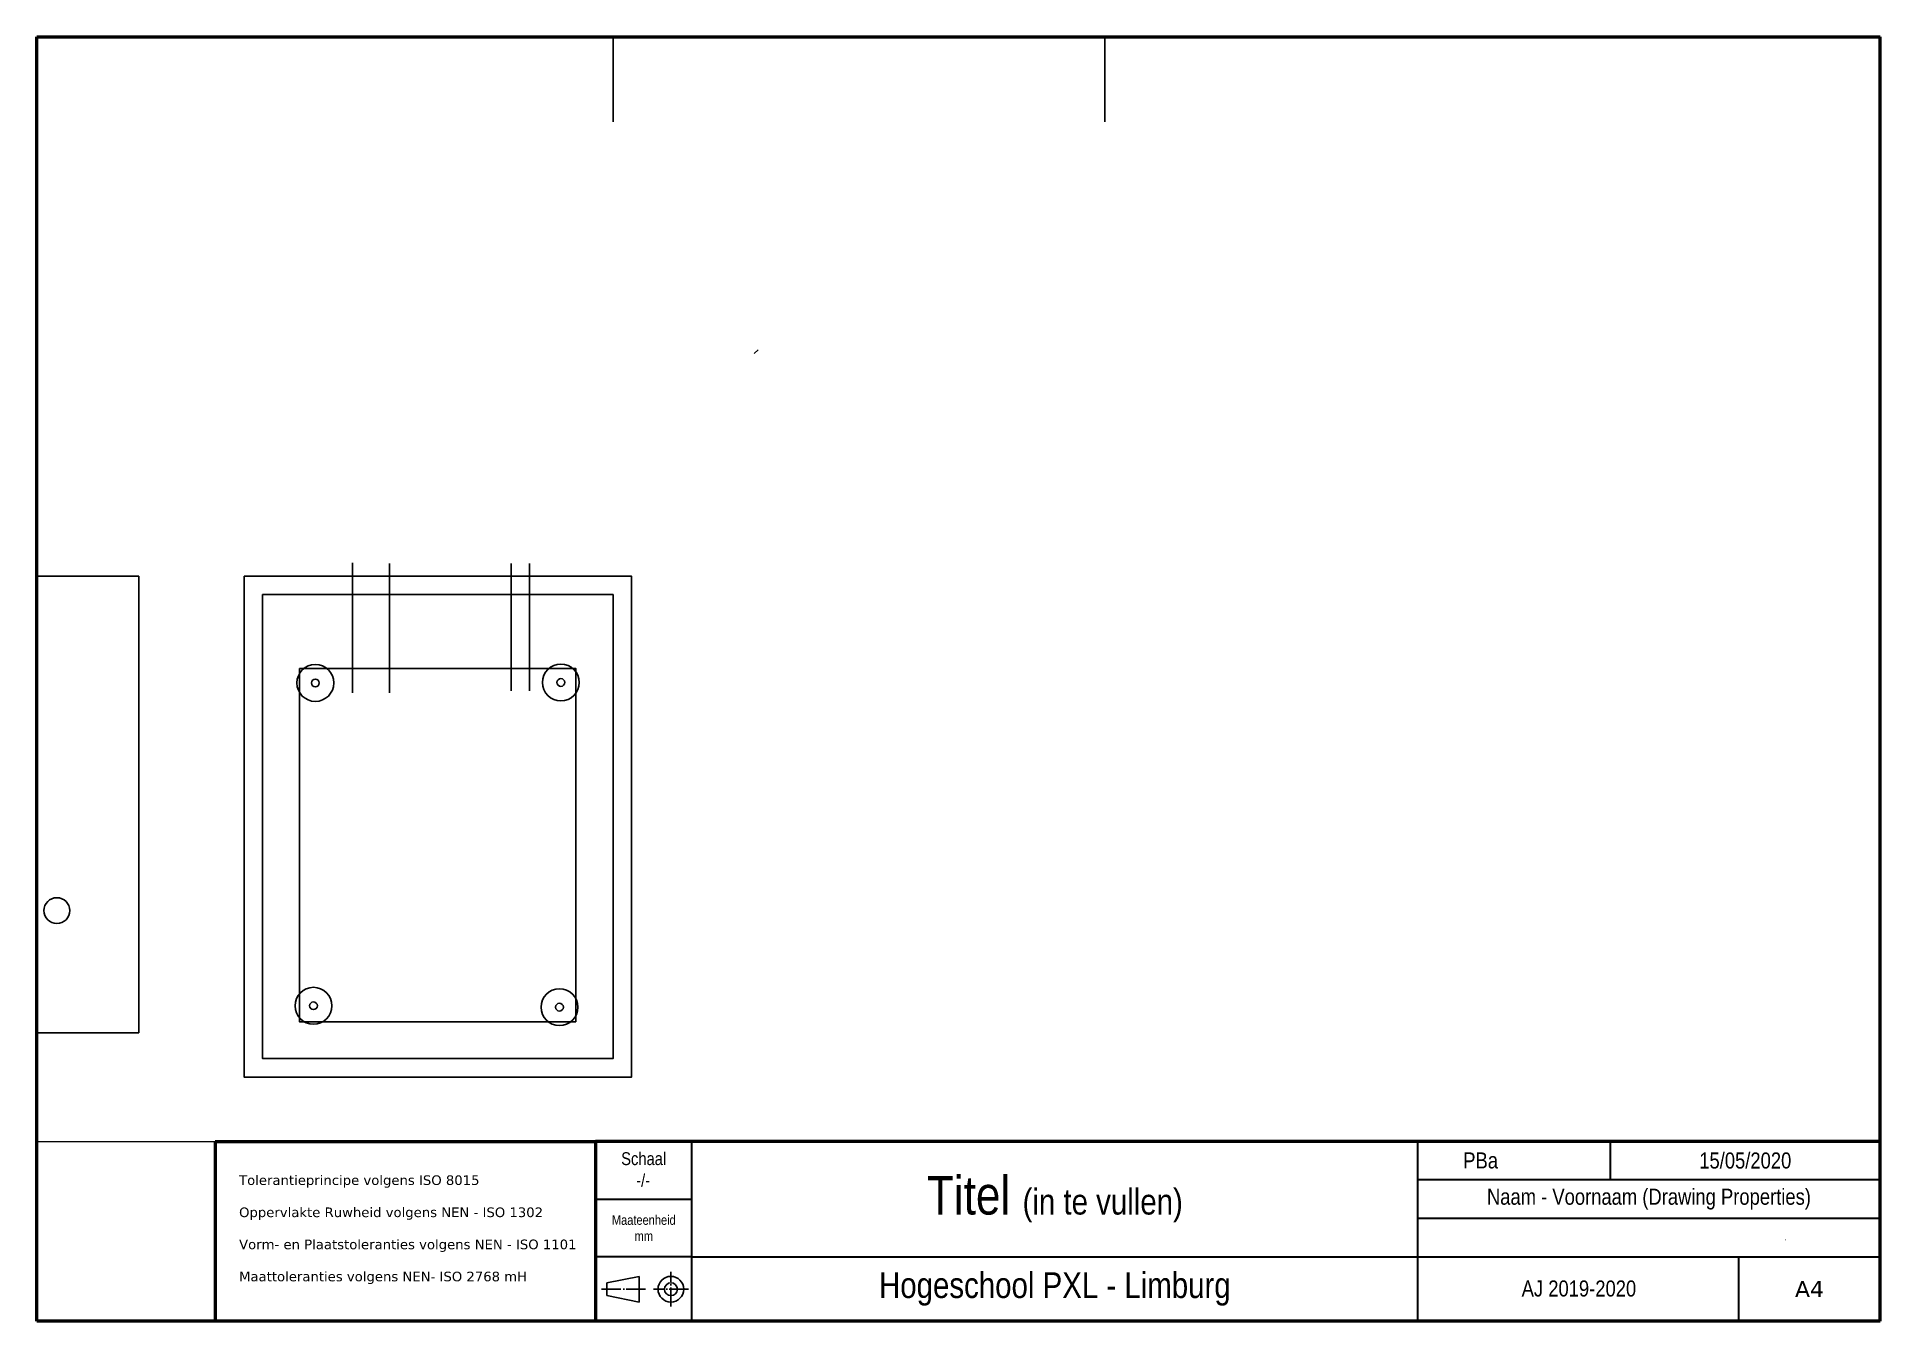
# Paper-space layout 'Landscape Algemeen A4 (Tol)' of a CAD drawing. Header units: millimetres. Extents: x 32 to 319, y 23 to 223.
# The model-space entities are those that its viewports show. They can reach past a viewport. Long polylines and large blocks are cut down to what shows.
import ezdxf

# ---------------------------------------------------------------- set-up
doc = ezdxf.new("R2010")
doc.units = ezdxf.units.MM
doc.header["$LTSCALE"] = 0.5
doc.linetypes.add('ACAD_ISO04W100', pattern=[30, 24, -3, 0, -3])
doc.layers.get('0').update_dxf_attribs({"color": 250})
doc.layers.add('Kader', color=7, linetype='Continuous')
doc.layers.add('Uitgeverij', color=7, linetype='Continuous', plot=False)
doc.styles.add('A3NCAD Technic', font='technic_.ttf')
doc.styles.get("Standard").update_dxf_attribs({"font": 'verdana.ttf'})
doc.styles.add('Technic', font='technic_.ttf')

# ---------------------------------------------------------------- blocks, each defined once
blk = doc.blocks.new('*U31')
at = {"linetype": 'Continuous', "insert": (0, 0), "char_height": 4, "attachment_point": 5, "style": 'Technic'}
blk.add_mtext_dynamic_manual_height_columns('Hogeschool PXL - Limburg', width=113, gutter_width=12.5, heights=[0], dxfattribs=at)
blk = doc.blocks.new('*U33')
at = {"linetype": 'Continuous', "insert": (-0.18, -0.05), "char_height": 2.5, "width": 49.5442, "attachment_point": 5, "style": 'Technic'}
blk.add_mtext('AJ 2019-2020', dxfattribs=at)
blk = doc.blocks.new('*U34')
at = {"lineweight": 30, "insert": (0, 0), "char_height": 2.5, "width": 72, "attachment_point": 5, "style": 'Technic'}
blk.add_mtext('Naam - Voornaam (Drawing Properties)', dxfattribs=at)
blk = doc.blocks.new('*U32')
at = {"linetype": 'Continuous', "insert": (-7.91, 0.01), "char_height": 2.5, "attachment_point": 4, "style": 'Technic'}
blk.add_mtext_dynamic_manual_height_columns('PBa ', width=11.7286, gutter_width=12.5, heights=[0], dxfattribs=at)
blk = doc.blocks.new('*U27')
at = {"linetype": 'Continuous', "insert": (0, 0), "char_height": 2.5, "attachment_point": 5, "style": 'Technic'}
blk.add_mtext_dynamic_manual_height_columns('15/05/2020', width=4.131, gutter_width=12.5, heights=[0], dxfattribs=at)
blk = doc.blocks.new('*U16')
at = {"color": 7, "linetype": 'Continuous', "insert": (20.28, 0.11), "char_height": 1, "attachment_point": 1, "style": 'Technic'}
blk.add_mtext_dynamic_manual_height_columns('.', width=33.7428, gutter_width=12.5, heights=[0], dxfattribs=at)
blk = doc.blocks.new('Tolerantieblok')
at = {"layer": 'Kader', "linetype": 'Continuous', "lineweight": 50}
for q in [(-59.26, -28), (0, 0)]:
    blk.add_line((-59.26, 0), q, dxfattribs=at)
at = {"layer": 'Kader', "linetype": 'Continuous', "insert": (-55.52, -13.76), "char_height": 1.5, "width": 72, "attachment_point": 4}
blk.add_mtext('Tolerantieprincipe volgens ISO 8015\\P\\POppervlakte Ruwheid volgens NEN - ISO 1302\\P\\PVorm- en Plaatstoleranties volgens NEN - ISO 1101\\P\\PMaattoleranties volgens NEN- ISO 2768 mH', dxfattribs=at)
blk = doc.blocks.new('*U21')
at = {"layer": 'Kader', "lineweight": -3}
for p, q in [((-6.35, 0.98), (-1.35, 1.98)), ((-6.35, -0.02), (-6.35, 0.98)), ((-1.35, -0.02), (-1.35, 1.98)), ((-6.35, -0.02), (-6.35, -1.02)), ((-6.35, -1.02), (-1.35, -2.02)), ((-1.35, -0.02), (-1.35, -2.02))]:
    blk.add_line(p, q, dxfattribs=at)
at = {"layer": 'Kader', "linetype": 'ACAD_ISO04W100', "lineweight": -3, "ltscale": 0.25}
for p, q in [((3.61, -2.73), (3.61, 2.71)), ((-0.35, -0.02), (-7.39, -0.02)), ((6.33, -0.01), (0.89, -0.01))]:
    blk.add_line(p, q, dxfattribs=at)
at = {"layer": 'Kader', "lineweight": -3}
for radius in [2, 1]:
    blk.add_circle((3.61, -0.02), radius, dxfattribs=at)
blk = doc.blocks.new('*U25')
at = {"linetype": 'Continuous', "insert": (-0.1, -1.7), "char_height": 2, "attachment_point": 5, "style": 'A3NCAD Technic'}
blk.add_mtext_dynamic_manual_height_columns('-/-', width=6.28, gutter_width=12.5, heights=[0], dxfattribs=at)
at = {"layer": 'Kader', "lineweight": 30, "insert": (-0.02, 1.67), "char_height": 2, "width": 15, "attachment_point": 5, "style": 'Technic'}
blk.add_mtext('Schaal', dxfattribs=at)
blk = doc.blocks.new('*U36')
at = {"layer": 'Kader', "linetype": 'Continuous', "insert": (7.5, -4.5), "char_height": 1.5, "width": 15, "attachment_point": 5, "style": 'Technic'}
blk.add_mtext('Maateenheid\\Pmm', dxfattribs=at)

msp = doc.modelspace()

# ---------------------------------------------------------------- linework, layer by layer
at = {"linetype": 'Continuous'}
for p, q in [((116.39, 338.08, 30), (116.39, 275.2, 30)), ((249.68, 338.08, 30), (249.68, 275.2, 30)), ((155.66, 213.32, 30), (154.66, 212.32, 30)), ((45.8, 120.4), (45.8, 155.6)), ((55.8, 120.4), (55.8, 155.45)), ((88.73, 120.9), (88.73, 155.45)), ((93.73, 120.9), (93.73, 155.45))]:
    msp.add_line(p, q, dxfattribs=at)
for points in [[(-12.18, 152), (-105.2, 152), (-105.2, 28.24), (-12.18, 28.24)], [(16.37, 152), (121.39, 152), (121.39, 16.24), (16.37, 16.24)], [(21.37, 147), (116.39, 147), (116.39, 21.24), (21.37, 21.24)], [(31.37, 127), (106.25, 127), (106.25, 31.24), (31.37, 31.24)]]:
    msp.add_lwpolyline(points, close=True, dxfattribs=at)
for centre, radius in [((35.69, 123.06), 5), ((102.23, 123.19), 5), ((35.69, 123.06), 1.05), ((102.23, 123.19), 1.05), ((-34.36, 61.35), 3.5), ((35.18, 35.56), 5), ((101.85, 35.18), 5), ((35.18, 35.56), 1.05), ((101.85, 35.18), 1.05)]:
    msp.add_circle(centre, radius, dxfattribs=at)

psp = doc.layouts.new('Landscape Algemeen A4 (Tol)')

# ---------------------------------------------------------------- linework, layer by layer
at = {"layer": 'Kader', "lineweight": 50}
for p, q in [((31.51, 22.82), (31.51, 222.82)), ((31.51, 222.82), (318.51, 222.82)), ((318.51, 22.82), (318.51, 222.82)), ((318.51, 50.82), (118.51, 50.82)), ((118.51, 50.82), (118.51, 22.82)), ((318.51, 22.82), (31.51, 22.82))]:
    psp.add_line(p, q, dxfattribs=at)
at = {"layer": 'Kader', "lineweight": 30}
for p, q in [((133.51, 22.82), (133.51, 50.82)), ((246.51, 22.82), (246.51, 50.82)), ((276.51, 44.82), (276.51, 50.82)), ((318.51, 22.82), (318.51, 50.82)), ((318.51, 44.82), (246.51, 44.82)), ((318.51, 38.82), (246.51, 38.82)), ((133.51, 32.82), (318.51, 32.82)), ((296.51, 22.82), (296.51, 32.82))]:
    psp.add_line(p, q, dxfattribs=at)
at = {"layer": 'Kader', "linetype": 'Continuous', "lineweight": 30}
for p, q in [((118.51, 41.82), (133.51, 41.82)), ((133.51, 32.82), (118.51, 32.82))]:
    psp.add_line(p, q, dxfattribs=at)

# ---------------------------------------------------------------- block references
at = {"linetype": 'Continuous'}
for name, p in [('*U25', (126.01, 46.44)), ('*U36', (118.51, 41.82))]:
    psp.add_blockref(name, p, dxfattribs=at)
at = {"layer": 'Kader', "linetype": 'Continuous'}
for name, p in [('Tolerantieblok', (118.51, 50.82)), ('*U32', (261.51, 47.82)), ('*U27', (297.51, 47.82)), ('*U34', (282.51, 41.82)), ('*U31', (190.01, 27.82)), ('*U33', (271.79, 27.94))]:
    psp.add_blockref(name, p, dxfattribs=at)
at = {"layer": 'Kader', "linetype": 'Continuous', "lineweight": -3}
psp.add_blockref('*U21', (126.62, 27.81), dxfattribs=at)
at = {"layer": 'Uitgeverij', "linetype": 'Continuous'}
psp.add_blockref('*U16', (283.37, 36.32), dxfattribs=at)

# ---------------------------------------------------------------- texts
at = {"layer": 'Kader', "insert": (190.01, 41.82), "char_height": 6, "width": 113, "attachment_point": 5}
psp.add_mtext('{\\fTechnic|b0|i0|c2|p2;Titel \\H0.66667x;(in te vullen)}', dxfattribs=at)
at = {"layer": 'Kader', "lineweight": 30, "insert": (307.51, 27.82), "char_height": 2.5, "width": 22, "attachment_point": 5}
psp.add_mtext('{\\fVerdana|b0|i0|c0|p34;A4}', dxfattribs=at)

# ---------------------------------------------------------------- viewports
at = {"layer": '0', "linetype": 'Continuous'}
psp.add_viewport(center=(175.01, 136.82), size=(287, 172), view_center_point=(210, 148.5), view_height=299.3855, dxfattribs=at)

doc.saveas('drawing.dxf')
